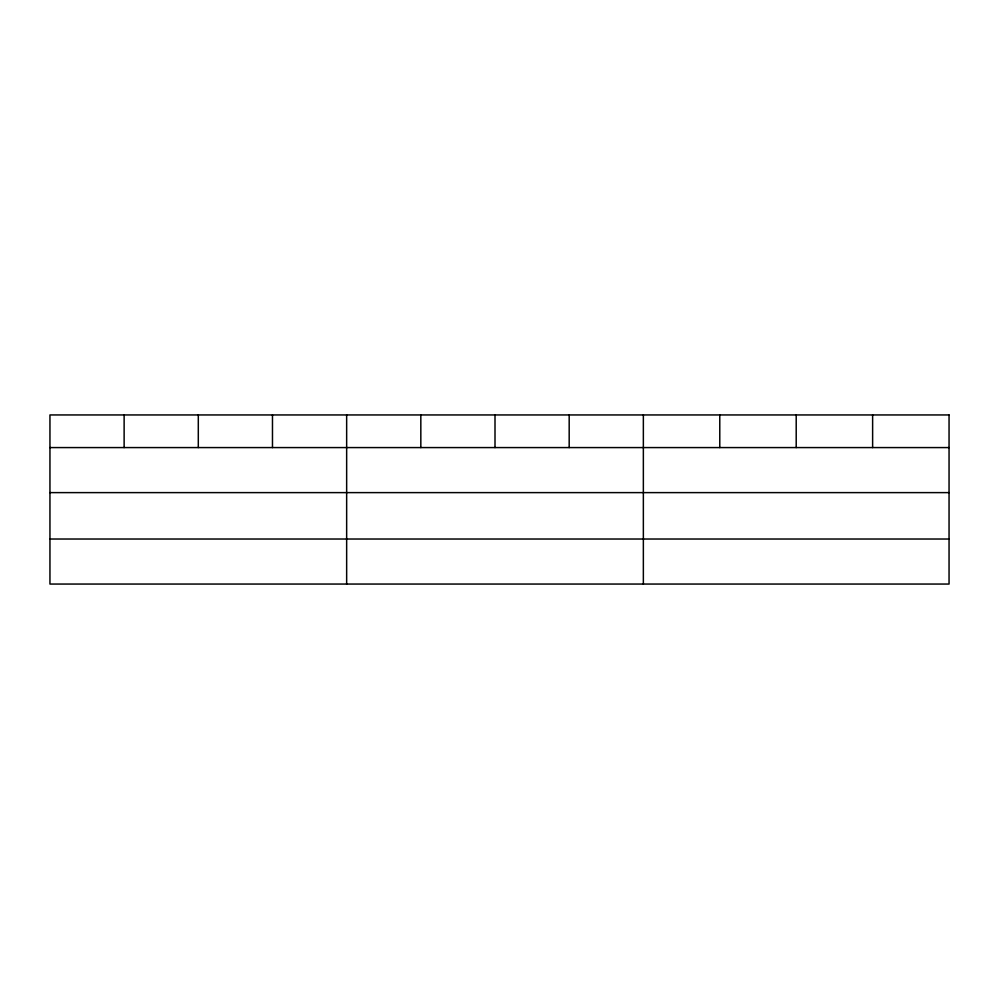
<?xml version="1.0" encoding="UTF-8"?>
<svg xmlns="http://www.w3.org/2000/svg" width="999" height="999" viewBox="0 0 999 999"><rect width="100%" height="100%" fill="white"/><g stroke="black" fill="none" stroke-linecap="round" stroke-linejoin="round"><path stroke-width="1.5" d="M49.95 447.577L949.05 447.577M49.95 492.619L949.05 492.619M49.95 539.023L949.05 539.023M872.626 414.947L872.626 447.577M796.203 414.947L796.203 447.577M719.779 414.947L719.779 447.577M643.356 414.947L643.356 584.053M569.18 414.947L569.18 447.577M495.005 414.947L495.005 447.577M420.829 414.947L420.829 447.577M346.653 414.947L346.653 584.053M272.477 414.947L272.477 447.577M198.302 414.947L198.302 447.577M124.126 414.947L124.126 447.577M949.05 414.947L49.95 414.947L49.95 584.053L949.05 584.053L949.05 414.947"/></g></svg>
